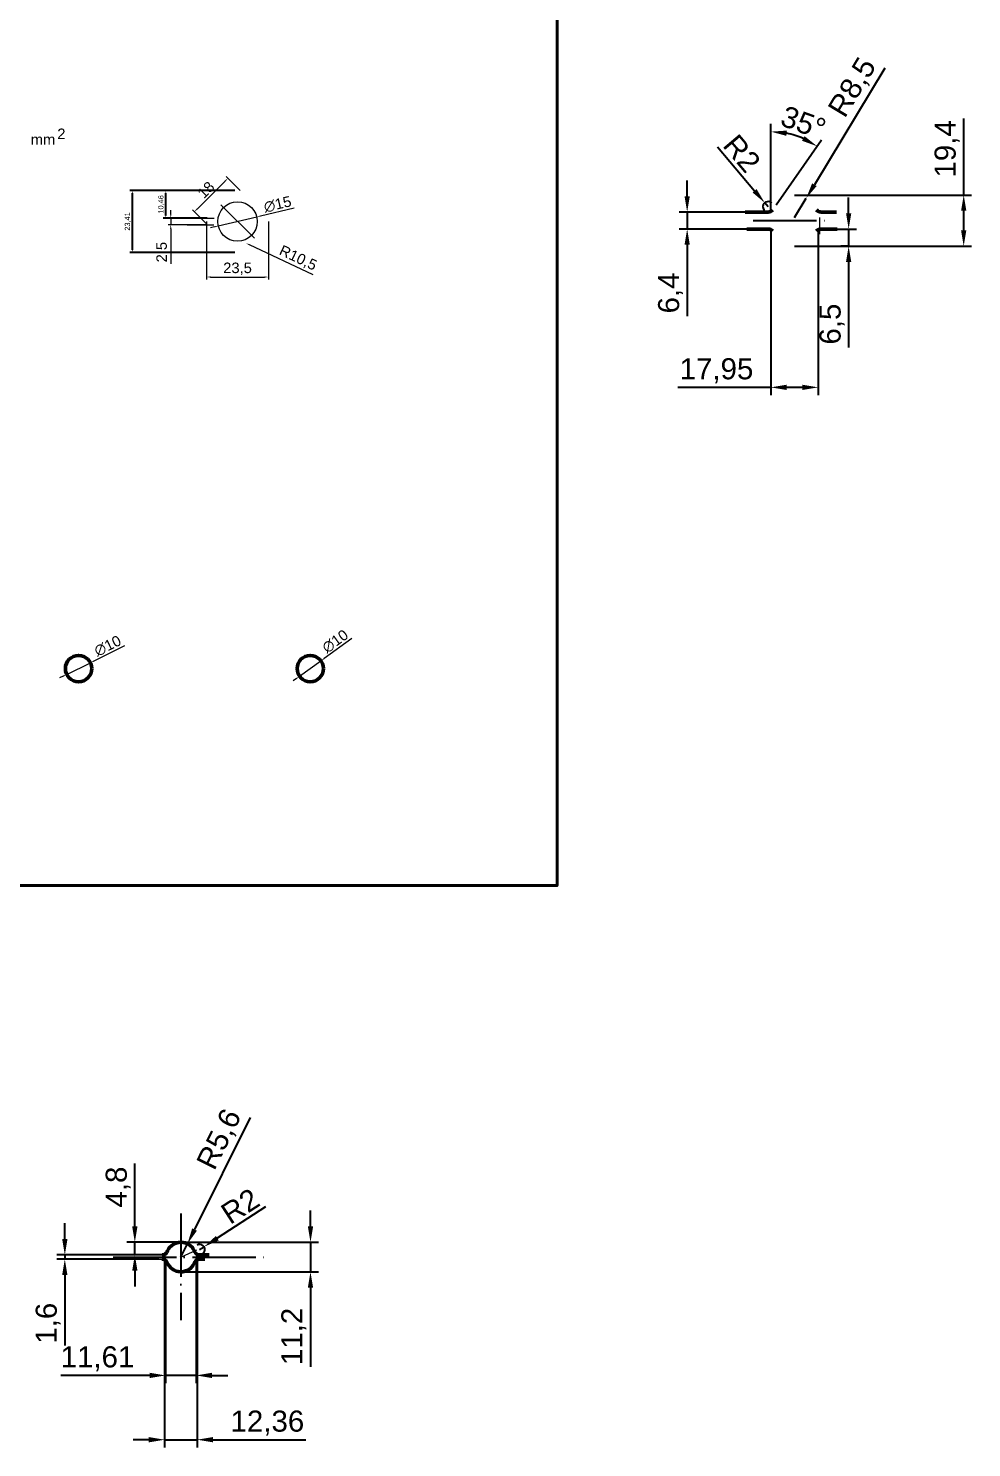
# Model space of a CAD drawing. Header units: millimetres. Extents: x 1526 to 31626, y -4643 to 9189.
# Drawn here: x 18591 to 18948, y -1695 to -1156 of the extents above; entities that cross this region are included whole.
import ezdxf

# ---------------------------------------------------------------- set-up
doc = ezdxf.new("R2010")
doc.units = ezdxf.units.MM
doc.linetypes.add('ACAD_ISO04W100', pattern=[30, 24, -3, 0, -3])
for name, color, linetype, lineweight in [('Quota', 3, 'Continuous', 40), ('контурная', 7, 'Continuous', 50), ('осевые', 1, 'ACAD_ISO04W100', 25), ('тонкая', 7, 'Continuous', 20), ('тонкий', 7, 'Continuous', 20)]:
    doc.layers.add(name, color=color, linetype=linetype, lineweight=lineweight)
doc.styles.add('s1v4', font='arial.ttf', dxfattribs={"height": 4})
doc.styles.get("Standard").update_dxf_attribs({"font": 'arial.ttf'})
doc.dimstyles.new('s1v2', dxfattribs={"dimtxt": 2, "dimasz": 1, "dimexe": 1, "dimexo": 0, "dimgap": 0.5, "dimtad": 1, "dimtxsty": 'Standard', "dimcen": 1, "dimadec": 0, "dimazin": 0, "dimtfac": 1, "dimtix": 1, "dimtmove": 0, "dimatfit": 3, "dimfxl": 1, "dimarcsym": 0})
doc.dimstyles.new('s1v4', dxfattribs={"dimtxt": 4, "dimasz": 1.5, "dimexe": 1, "dimexo": 0, "dimgap": 0.7, "dimtad": 1, "dimtxsty": 'Standard', "dimcen": 1, "dimadec": 0, "dimazin": 0, "dimtfac": 1, "dimtix": 1, "dimtmove": 0, "dimatfit": 3, "dimfxl": 1, "dimlwd": -1, "dimlwe": 20, "dimarcsym": 0})
doc.dimstyles.new('s2v4', dxfattribs={"dimtxt": 8, "dimasz": 6, "dimexe": 3, "dimexo": 0, "dimgap": 1.5, "dimtad": 1, "dimtxsty": 'Standard', "dimcen": 2.5, "dimadec": 0, "dimazin": 0, "dimtfac": 1, "dimtmove": 0, "dimatfit": 3, "dimfxl": 1, "dimarcsym": 0})

# ---------------------------------------------------------------- blocks, each defined once
blk = doc.blocks.new('*D1700')
at = {"layer": 'Defpoints', "color": 0, "transparency": 16777216}
for p in [(18881.18, -1219.48), (18945.35, -1219.48), (18881.18, -1238.88)]:
    blk.add_point(p, dxfattribs=at)
at = {"layer": 'тонкий', "color": 0, "lineweight": -2, "transparency": 16777216}
for p, q in [((18945.35, -1219.48), (18945.35, -1190.49)), ((18881.18, -1219.48), (18948.35, -1219.48)), ((18945.35, -1232.88), (18945.35, -1225.48)), ((18881.18, -1238.88), (18948.35, -1238.88))]:
    blk.add_line(p, q, dxfattribs=at)
at = {"layer": 'тонкий', "color": 0, "transparency": 16777216}
for points in [[(18944.35, -1225.48), (18946.35, -1225.48), (18945.35, -1219.48)], [(18944.35, -1232.88), (18946.35, -1232.88), (18945.35, -1238.88)]]:
    blk.add_solid(points, dxfattribs=at)
at = {"layer": 'тонкий', "color": 0, "transparency": 16777216, "insert": (18939.04, -1201.98), "char_height": 8, "attachment_point": 5, "rotation": 90}
blk.add_mtext('19,4', dxfattribs=at)
blk = doc.blocks.new('*D1701')
at = {"layer": 'Defpoints', "color": 0, "transparency": 16777216}
for p in [(18872.21, -1232.38), (18890.16, -1232.38), (18872.21, -1292.46)]:
    blk.add_point(p, dxfattribs=at)
at = {"layer": 'тонкий', "color": 0, "lineweight": -2, "transparency": 16777216}
for p, q in [((18872.21, -1232.38), (18872.21, -1295.46)), ((18890.16, -1232.38), (18890.16, -1295.46)), ((18872.21, -1292.46), (18836.91, -1292.46)), ((18884.16, -1292.46), (18878.21, -1292.46))]:
    blk.add_line(p, q, dxfattribs=at)
at = {"layer": 'тонкий', "color": 0, "transparency": 16777216}
for points in [[(18878.21, -1291.46), (18878.21, -1293.46), (18872.21, -1292.46)], [(18884.16, -1291.46), (18884.16, -1293.46), (18890.16, -1292.46)]]:
    blk.add_solid(points, dxfattribs=at)
at = {"layer": 'тонкий', "color": 0, "transparency": 16777216, "insert": (18851.56, -1286.15), "char_height": 8, "attachment_point": 5}
blk.add_mtext('17,95', dxfattribs=at)
blk = doc.blocks.new('*D1702')
at = {"layer": 'Defpoints', "color": 0, "transparency": 16777216}
for p in [(18878.38, -1196.08), (18871.68, -1226.73), (18874.15, -1223.21), (18872.21, -1231.85), (18872.21, -1232.38)]:
    blk.add_point(p, dxfattribs=at)
at = {"layer": 'тонкий', "color": 0, "lineweight": -2, "transparency": 16777216}
for p, q in [((18872.21, -1225.98), (18872.21, -1192.45)), ((18874.15, -1223.21), (18891.44, -1198.51))]:
    blk.add_line(p, q, dxfattribs=at)
blk.add_arc((18872.21, -1225.98), 30.53, 66.2779, 78.7221, dxfattribs=at)
at = {"layer": 'тонкий', "color": 0, "transparency": 16777216}
for points in [[(18878.08, -1197.03), (18878.28, -1195.04), (18872.21, -1195.45)], [(18884.98, -1197.16), (18884, -1198.9), (18889.72, -1200.97)]]:
    blk.add_solid(points, dxfattribs=at)
at = {"layer": 'тонкий', "color": 0, "transparency": 16777216, "insert": (18884.54, -1192.03), "char_height": 8, "attachment_point": 5, "rotation": 340.0337}
blk.add_mtext('35°', dxfattribs=at)
blk = doc.blocks.new('*D1734')
at = {"layer": 'Defpoints', "color": 0, "transparency": 16777216}
for p in [(18869.88, -1222.45), (18871.17, -1223.98)]:
    blk.add_point(p, dxfattribs=at)
at = {"layer": 'тонкий', "color": 0, "lineweight": -2, "transparency": 16777216}
for p, q in [((18851.9, -1201.23), (18866, -1217.88)), ((18871.17, -1223.98), (18869.88, -1222.45))]:
    blk.add_line(p, q, dxfattribs=at)
blk.add_arc((18871.17, -1223.98), 2, 44.317, 270, dxfattribs=at)
at = {"layer": 'тонкий', "color": 0, "transparency": 16777216}
blk.add_solid([(18866.76, -1217.23), (18865.24, -1218.52), (18869.88, -1222.45)], dxfattribs=at)
at = {"layer": 'тонкий', "color": 0, "transparency": 16777216, "insert": (18861.22, -1203.7), "char_height": 8, "attachment_point": 5, "rotation": 310.2607}
blk.add_mtext('R2', dxfattribs=at)
blk = doc.blocks.new('*D1703')
at = {"layer": 'Defpoints', "color": 0, "transparency": 16777216}
for p in [(18885.59, -1220.71), (18881.18, -1227.98)]:
    blk.add_point(p, dxfattribs=at)
at = {"layer": 'тонкий', "color": 0, "lineweight": -2, "transparency": 16777216}
for p, q in [((18915.47, -1171.33), (18888.69, -1215.57)), ((18881.18, -1227.98), (18885.59, -1220.71))]:
    blk.add_line(p, q, dxfattribs=at)
at = {"layer": 'тонкий', "color": 0, "transparency": 16777216}
blk.add_solid([(18887.84, -1215.06), (18889.55, -1216.09), (18885.59, -1220.71)], dxfattribs=at)
at = {"layer": 'тонкий', "color": 0, "transparency": 16777216, "insert": (18903.53, -1178.88), "char_height": 8, "attachment_point": 5, "rotation": 58.8208}
blk.add_mtext('R8,5', dxfattribs=at)
blk = doc.blocks.new('*D1735')
at = {"layer": 'Defpoints', "color": 0, "transparency": 16777216}
for p in [(18892.05, -1232.38), (18901.7, -1238.88), (18902.01, -1238.88)]:
    blk.add_point(p, dxfattribs=at)
at = {"layer": 'тонкий', "color": 0, "lineweight": -2, "transparency": 16777216}
for p, q in [((18901.7, -1226.38), (18901.7, -1220.38)), ((18892.05, -1232.38), (18904.7, -1232.38)), ((18901.7, -1232.38), (18901.7, -1238.88)), ((18902.01, -1238.88), (18898.7, -1238.88)), ((18901.7, -1244.88), (18901.7, -1277.29))]:
    blk.add_line(p, q, dxfattribs=at)
at = {"layer": 'тонкий', "color": 0, "transparency": 16777216}
for points in [[(18900.7, -1226.38), (18902.7, -1226.38), (18901.7, -1232.38)], [(18900.7, -1244.88), (18902.7, -1244.88), (18901.7, -1238.88)]]:
    blk.add_solid(points, dxfattribs=at)
at = {"layer": 'тонкий', "color": 0, "transparency": 16777216, "insert": (18895.4, -1268.46), "char_height": 8, "attachment_point": 5, "rotation": 90}
blk.add_mtext('6,5', dxfattribs=at)
blk = doc.blocks.new('*D1736')
at = {"layer": 'Defpoints', "color": 0, "transparency": 16777216}
for p in [(18868.9, -1225.98), (18840.44, -1232.38), (18868.9, -1232.38)]:
    blk.add_point(p, dxfattribs=at)
at = {"layer": 'тонкий', "color": 0, "lineweight": -2, "transparency": 16777216}
for p, q in [((18840.44, -1219.98), (18840.44, -1213.98)), ((18868.9, -1225.98), (18837.44, -1225.98)), ((18840.44, -1225.98), (18840.44, -1232.38)), ((18868.9, -1232.38), (18837.44, -1232.38)), ((18840.44, -1238.38), (18840.44, -1265.43))]:
    blk.add_line(p, q, dxfattribs=at)
at = {"layer": 'тонкий', "color": 0, "transparency": 16777216}
for points in [[(18839.44, -1219.98), (18841.44, -1219.98), (18840.44, -1225.98)], [(18839.44, -1238.38), (18841.44, -1238.38), (18840.44, -1232.38)]]:
    blk.add_solid(points, dxfattribs=at)
at = {"layer": 'тонкий', "color": 0, "transparency": 16777216, "insert": (18834.14, -1256.64), "char_height": 8, "attachment_point": 5, "rotation": 90}
blk.add_mtext('6,4', dxfattribs=at)
blk = doc.blocks.new('*D1706')
at = {"layer": 'Defpoints', "color": 0, "transparency": 16777216}
for p in [(18648.39, -1616.81), (18697.54, -1616.81), (18648.39, -1628.01)]:
    blk.add_point(p, dxfattribs=at)
at = {"layer": 'тонкий', "color": 0, "lineweight": -2, "transparency": 16777216}
for p, q in [((18697.54, -1610.81), (18697.54, -1604.81)), ((18648.39, -1616.81), (18700.54, -1616.81)), ((18697.54, -1616.81), (18697.54, -1628.01)), ((18648.39, -1628.01), (18700.54, -1628.01)), ((18697.54, -1634.01), (18697.54, -1664.01))]:
    blk.add_line(p, q, dxfattribs=at)
at = {"layer": 'тонкий', "color": 0, "transparency": 16777216}
for points in [[(18696.54, -1610.81), (18698.54, -1610.81), (18697.54, -1616.81)], [(18696.54, -1634.01), (18698.54, -1634.01), (18697.54, -1628.01)]]:
    blk.add_solid(points, dxfattribs=at)
at = {"layer": 'тонкий', "color": 0, "transparency": 16777216, "insert": (18691.23, -1652.53), "char_height": 8, "attachment_point": 5, "rotation": 90}
blk.add_mtext('11,2', dxfattribs=at)
blk = doc.blocks.new('*D1707')
at = {"layer": 'Defpoints', "color": 0, "transparency": 16777216}
for p in [(18642.21, -1622.41), (18654.57, -1622.41), (18642.21, -1691.71)]:
    blk.add_point(p, dxfattribs=at)
at = {"layer": 'тонкий', "color": 0, "lineweight": -2, "transparency": 16777216}
for p, q in [((18642.21, -1622.41), (18642.21, -1694.71)), ((18654.57, -1622.41), (18654.57, -1694.71)), ((18636.21, -1691.71), (18630.21, -1691.71)), ((18642.21, -1691.71), (18654.57, -1691.71)), ((18660.57, -1691.71), (18695.81, -1691.71))]:
    blk.add_line(p, q, dxfattribs=at)
at = {"layer": 'тонкий', "color": 0, "transparency": 16777216}
for points in [[(18636.21, -1690.71), (18636.21, -1692.71), (18642.21, -1691.71)], [(18660.57, -1690.71), (18660.57, -1692.71), (18654.57, -1691.71)]]:
    blk.add_solid(points, dxfattribs=at)
at = {"layer": 'тонкий', "color": 0, "transparency": 16777216, "insert": (18681.19, -1685.4), "char_height": 8, "attachment_point": 5}
blk.add_mtext('12,36', dxfattribs=at)
blk = doc.blocks.new('*D1749')
at = {"layer": 'Defpoints', "color": 0, "transparency": 16777216}
for p in [(18630.9, -1616.81), (18648.39, -1616.81), (18641.11, -1621.61)]:
    blk.add_point(p, dxfattribs=at)
at = {"layer": 'тонкий', "color": 0, "lineweight": -2, "transparency": 16777216}
for p, q in [((18630.9, -1610.81), (18630.9, -1586.91)), ((18648.39, -1616.81), (18627.9, -1616.81)), ((18630.9, -1621.61), (18630.9, -1616.81)), ((18641.11, -1621.61), (18627.9, -1621.61)), ((18630.9, -1627.61), (18630.9, -1633.61))]:
    blk.add_line(p, q, dxfattribs=at)
at = {"layer": 'тонкий', "color": 0, "transparency": 16777216}
for points in [[(18629.9, -1610.81), (18631.9, -1610.81), (18630.9, -1616.81)], [(18629.9, -1627.61), (18631.9, -1627.61), (18630.9, -1621.61)]]:
    blk.add_solid(points, dxfattribs=at)
at = {"layer": 'тонкий', "color": 0, "transparency": 16777216, "insert": (18624.59, -1595.86), "char_height": 8, "attachment_point": 5, "rotation": 90}
blk.add_mtext('4,8', dxfattribs=at)
blk = doc.blocks.new('*D1750')
at = {"layer": 'Defpoints', "color": 0, "transparency": 16777216}
for p in [(18650.87, -1617.39), (18648.39, -1622.41)]:
    blk.add_point(p, dxfattribs=at)
at = {"layer": 'тонкий', "color": 0, "lineweight": -2, "transparency": 16777216}
for p, q in [((18674.61, -1569.42), (18653.53, -1612.01)), ((18648.39, -1622.41), (18650.87, -1617.39))]:
    blk.add_line(p, q, dxfattribs=at)
at = {"layer": 'тонкий', "color": 0, "transparency": 16777216}
blk.add_solid([(18652.64, -1611.57), (18654.43, -1612.46), (18650.87, -1617.39)], dxfattribs=at)
at = {"layer": 'тонкий', "color": 0, "transparency": 16777216, "insert": (18663.36, -1577.92), "char_height": 8, "attachment_point": 5, "rotation": 63.6772}
blk.add_mtext('R5,6', dxfattribs=at)
blk = doc.blocks.new('*D1751')
at = {"layer": 'Defpoints', "color": 0, "transparency": 16777216}
for p in [(18604.34, -1623.21), (18637.99, -1621.61), (18640.05, -1623.21)]:
    blk.add_point(p, dxfattribs=at)
at = {"layer": 'тонкий', "color": 0, "lineweight": -2, "transparency": 16777216}
for p, q in [((18604.34, -1615.61), (18604.34, -1609.61)), ((18637.99, -1621.61), (18601.34, -1621.61)), ((18640.05, -1623.21), (18601.34, -1623.21)), ((18604.34, -1621.61), (18604.34, -1623.21)), ((18604.34, -1629.21), (18604.34, -1655.93))]:
    blk.add_line(p, q, dxfattribs=at)
at = {"layer": 'тонкий', "color": 0, "transparency": 16777216}
for points in [[(18603.34, -1615.61), (18605.34, -1615.61), (18604.34, -1621.61)], [(18603.34, -1629.21), (18605.34, -1629.21), (18604.34, -1623.21)]]:
    blk.add_solid(points, dxfattribs=at)
at = {"layer": 'тонкий', "color": 0, "transparency": 16777216, "insert": (18598.03, -1647.53), "char_height": 8, "attachment_point": 5, "rotation": 90}
blk.add_mtext('1,6', dxfattribs=at)
blk = doc.blocks.new('*D1708')
at = {"layer": 'Defpoints', "color": 0, "transparency": 16777216}
for p in [(18642.58, -1623.21), (18654.2, -1623.21), (18654.2, -1667.32)]:
    blk.add_point(p, dxfattribs=at)
at = {"layer": 'тонкий', "color": 0, "lineweight": -2, "transparency": 16777216}
for p, q in [((18642.58, -1623.21), (18642.58, -1670.32)), ((18654.2, -1623.21), (18654.2, -1670.32)), ((18636.58, -1667.32), (18602.88, -1667.32)), ((18654.2, -1667.32), (18642.58, -1667.32)), ((18660.2, -1667.32), (18666.2, -1667.32))]:
    blk.add_line(p, q, dxfattribs=at)
at = {"layer": 'тонкий', "color": 0, "transparency": 16777216}
for points in [[(18636.58, -1666.32), (18636.58, -1668.32), (18642.58, -1667.32)], [(18660.2, -1666.32), (18660.2, -1668.32), (18654.2, -1667.32)]]:
    blk.add_solid(points, dxfattribs=at)
at = {"layer": 'тонкий', "color": 0, "transparency": 16777216, "insert": (18616.73, -1661.01), "char_height": 8, "attachment_point": 5}
blk.add_mtext('11,61', dxfattribs=at)
blk = doc.blocks.new('*D1753')
at = {"layer": 'Defpoints', "color": 0, "transparency": 16777216}
for p in [(18655.47, -1619.61), (18657.15, -1618.52)]:
    blk.add_point(p, dxfattribs=at)
at = {"layer": 'тонкий', "color": 0, "lineweight": -2, "transparency": 16777216}
for p, q in [((18680.5, -1603.4), (18662.18, -1615.26)), ((18655.47, -1619.61), (18657.15, -1618.52))]:
    blk.add_line(p, q, dxfattribs=at)
blk.add_arc((18655.47, -1619.61), 2, 270, 118.8796, dxfattribs=at)
at = {"layer": 'тонкий', "color": 0, "transparency": 16777216}
blk.add_solid([(18661.64, -1614.42), (18662.73, -1616.1), (18657.15, -1618.52)], dxfattribs=at)
at = {"layer": 'тонкий', "color": 0, "transparency": 16777216, "insert": (18670.86, -1603.07), "char_height": 8, "attachment_point": 5, "rotation": 32.936}
blk.add_mtext('R2', dxfattribs=at)
blk = doc.blocks.new('*D1758')
at = {"layer": 'Defpoints', "color": 0, "transparency": 16777216}
for p in [(18670.89, -1217.82), (18653.47, -1225.85), (18658.17, -1230.54)]:
    blk.add_point(p, dxfattribs=at)
at = {"layer": 'тонкая', "color": 0, "transparency": 16777216}
blk.add_line((18665.14, -1214.18), (18654.53, -1224.79), dxfattribs=at)
at = {"layer": 'тонкая', "color": 0, "lineweight": 20, "transparency": 16777216}
for p, q in [((18670.89, -1217.82), (18665.49, -1212.41)), ((18658.17, -1230.54), (18652.76, -1225.14))]:
    blk.add_line(p, q, dxfattribs=at)
at = {"layer": 'тонкая', "color": 0, "transparency": 16777216}
for points in [[(18664.96, -1214), (18665.32, -1214.36), (18666.2, -1213.12)], [(18654.36, -1224.61), (18654.71, -1224.96), (18653.47, -1225.85)]]:
    blk.add_solid(points, dxfattribs=at)
at = {"layer": 'тонкая', "color": 0, "transparency": 16777216, "insert": (18657.9, -1217.55), "char_height": 4, "attachment_point": 5, "rotation": 45}
blk.add_mtext('18', dxfattribs=at)
blk = doc.blocks.new('*D1759')
at = {"layer": 'Defpoints', "color": 0, "transparency": 16777216}
for p in [(18658.12, -1229.52), (18681.62, -1229.52), (18681.62, -1250.59)]:
    blk.add_point(p, dxfattribs=at)
at = {"layer": 'тонкая', "color": 0, "lineweight": 20, "transparency": 16777216}
for p, q in [((18658.12, -1229.52), (18658.12, -1251.59)), ((18681.62, -1229.52), (18681.62, -1251.59))]:
    blk.add_line(p, q, dxfattribs=at)
at = {"layer": 'тонкая', "color": 0, "transparency": 16777216}
blk.add_line((18659.62, -1250.59), (18680.12, -1250.59), dxfattribs=at)
for points in [[(18659.62, -1250.34), (18659.62, -1250.84), (18658.12, -1250.59)], [(18680.12, -1250.34), (18680.12, -1250.84), (18681.62, -1250.59)]]:
    blk.add_solid(points, dxfattribs=at)
at = {"layer": 'тонкая', "color": 0, "transparency": 16777216, "insert": (18669.87, -1247.49), "char_height": 4, "attachment_point": 5}
blk.add_mtext('23,5', dxfattribs=at)
blk = doc.blocks.new('*D1760')
at = {"layer": 'Defpoints', "color": 0, "transparency": 16777216}
for p in [(18662.57, -1231.23), (18677.17, -1227.81)]:
    blk.add_point(p, dxfattribs=at)
at = {"layer": 'тонкая', "color": 0, "transparency": 16777216}
for p, q in [((18691.3, -1224.49), (18678.63, -1227.47)), ((18661.11, -1231.58), (18659.65, -1231.92)), ((18662.57, -1231.23), (18677.17, -1227.81))]:
    blk.add_line(p, q, dxfattribs=at)
for points in [[(18678.58, -1227.22), (18678.69, -1227.71), (18677.17, -1227.81)], [(18661.05, -1231.33), (18661.17, -1231.82), (18662.57, -1231.23)]]:
    blk.add_solid(points, dxfattribs=at)
at = {"layer": 'тонкая', "color": 0, "transparency": 16777216, "insert": (18685.05, -1223.03), "char_height": 4, "attachment_point": 5, "rotation": 13.2042}
blk.add_mtext('∅15', dxfattribs=at)
blk = doc.blocks.new('*D1761')
at = {"layer": 'Defpoints', "color": 0, "transparency": 16777216}
for p in [(18673.1, -1237.78), (18682.6, -1242.25)]:
    blk.add_point(p, dxfattribs=at)
at = {"layer": 'тонкая', "color": 0, "transparency": 16777216}
blk.add_line((18698.5, -1249.72), (18674.46, -1238.42), dxfattribs=at)
blk.add_solid([(18674.56, -1238.19), (18674.35, -1238.65), (18673.1, -1237.78)], dxfattribs=at)
at = {"layer": 'тонкая', "color": 0, "transparency": 16777216, "insert": (18692.74, -1243.59), "char_height": 4, "attachment_point": 5, "rotation": 334.8185}
blk.add_mtext('R10,5', dxfattribs=at)
blk = doc.blocks.new('*D1762')
at = {"layer": 'Defpoints', "color": 0, "transparency": 16777216}
for p in [(18644.52, -1230.77), (18658.39, -1228.27), (18658.39, -1230.77)]:
    blk.add_point(p, dxfattribs=at)
at = {"layer": 'тонкая', "color": 0, "transparency": 16777216}
for p, q in [((18644.52, -1226.77), (18644.52, -1225.27)), ((18644.52, -1228.27), (18644.52, -1230.77)), ((18644.52, -1232.27), (18644.52, -1245.55))]:
    blk.add_line(p, q, dxfattribs=at)
at = {"layer": 'тонкая', "color": 0, "lineweight": 20, "transparency": 16777216}
for p, q in [((18658.39, -1228.27), (18643.52, -1228.27)), ((18658.39, -1230.77), (18643.52, -1230.77))]:
    blk.add_line(p, q, dxfattribs=at)
at = {"layer": 'тонкая', "color": 0, "transparency": 16777216}
for points in [[(18644.27, -1226.77), (18644.77, -1226.77), (18644.52, -1228.27)], [(18644.27, -1232.27), (18644.77, -1232.27), (18644.52, -1230.77)]]:
    blk.add_solid(points, dxfattribs=at)
at = {"layer": 'тонкая', "color": 0, "transparency": 16777216, "insert": (18641.42, -1241.16), "char_height": 4, "attachment_point": 5, "rotation": 90}
blk.add_mtext('2,5', dxfattribs=at)
blk = doc.blocks.new('*D1763')
at = {"layer": 'Defpoints', "color": 0, "transparency": 16777216}
for p in [(18642.66, -1217.82), (18668.85, -1217.82), (18658.39, -1228.27)]:
    blk.add_point(p, dxfattribs=at)
at = {"layer": 'тонкая', "color": 0, "lineweight": -2, "transparency": 16777216}
for p, q in [((18668.85, -1217.82), (18641.66, -1217.82)), ((18642.66, -1227.27), (18642.66, -1218.82)), ((18658.39, -1228.27), (18641.66, -1228.27))]:
    blk.add_line(p, q, dxfattribs=at)
at = {"layer": 'тонкая', "color": 0, "transparency": 16777216}
for points in [[(18642.49, -1218.82), (18642.82, -1218.82), (18642.66, -1217.82)], [(18642.49, -1227.27), (18642.82, -1227.27), (18642.66, -1228.27)]]:
    blk.add_solid(points, dxfattribs=at)
at = {"layer": 'тонкая', "color": 0, "transparency": 16777216, "insert": (18640.95, -1223.04), "char_height": 2, "attachment_point": 5, "rotation": 90}
blk.add_mtext('10,46', dxfattribs=at)
blk = doc.blocks.new('*D1764')
at = {"layer": 'Defpoints', "color": 0, "transparency": 16777216}
for p in [(18629.97, -1217.82), (18668.85, -1217.82), (18668.85, -1241.23)]:
    blk.add_point(p, dxfattribs=at)
at = {"layer": 'тонкая', "color": 0, "lineweight": -2, "transparency": 16777216}
for p, q in [((18668.85, -1217.82), (18628.97, -1217.82)), ((18629.97, -1240.23), (18629.97, -1218.82)), ((18668.85, -1241.23), (18628.97, -1241.23))]:
    blk.add_line(p, q, dxfattribs=at)
at = {"layer": 'тонкая', "color": 0, "transparency": 16777216}
for points in [[(18629.81, -1218.82), (18630.14, -1218.82), (18629.97, -1217.82)], [(18629.81, -1240.23), (18630.14, -1240.23), (18629.97, -1241.23)]]:
    blk.add_solid(points, dxfattribs=at)
at = {"layer": 'тонкая', "color": 0, "transparency": 16777216, "insert": (18628.27, -1229.52), "char_height": 2, "attachment_point": 5, "rotation": 90}
blk.add_mtext('23,41', dxfattribs=at)
blk = doc.blocks.new('*D1786')
at = {"layer": 'Defpoints', "color": 0, "transparency": 16777216}
for p in [(18614.03, -1396.96), (18605.06, -1401.37)]:
    blk.add_point(p, dxfattribs=at)
at = {"layer": 'тонкая', "color": 0, "transparency": 16777216}
for p, q in [((18627.02, -1390.57), (18615.38, -1396.3)), ((18605.06, -1401.37), (18614.03, -1396.96)), ((18603.72, -1402.04), (18602.37, -1402.7))]:
    blk.add_line(p, q, dxfattribs=at)
for points in [[(18615.27, -1396.07), (18615.49, -1396.52), (18614.03, -1396.96)], [(18603.61, -1401.81), (18603.83, -1402.26), (18605.06, -1401.37)]]:
    blk.add_solid(points, dxfattribs=at)
at = {"layer": 'тонкая', "color": 0, "transparency": 16777216, "insert": (18620.61, -1390.54), "char_height": 4, "attachment_point": 5, "rotation": 26.2011}
blk.add_mtext('∅10', dxfattribs=at)
blk = doc.blocks.new('*D1787')
at = {"layer": 'Defpoints', "color": 0, "transparency": 16777216}
for p in [(18701.51, -1396.24), (18693.4, -1402.09)]:
    blk.add_point(p, dxfattribs=at)
at = {"layer": 'тонкая', "color": 0, "transparency": 16777216}
for p, q in [((18713.25, -1387.78), (18702.73, -1395.37)), ((18693.4, -1402.09), (18701.51, -1396.24)), ((18692.18, -1402.97), (18690.96, -1403.84))]:
    blk.add_line(p, q, dxfattribs=at)
for points in [[(18702.58, -1395.16), (18702.87, -1395.57), (18701.51, -1396.24)], [(18692.04, -1402.76), (18692.33, -1403.17), (18693.4, -1402.09)]]:
    blk.add_solid(points, dxfattribs=at)
at = {"layer": 'тонкая', "color": 0, "transparency": 16777216, "insert": (18706.93, -1388.82), "char_height": 4, "attachment_point": 5, "rotation": 35.7761}
blk.add_mtext('∅10', dxfattribs=at)

msp = doc.modelspace()

# ---------------------------------------------------------------- linework, layer by layer
at = {"lineweight": 15}
for p, q in [((18663.50787, -1223.15693), (18676.23579, -1235.88485)), ((18650.78703, -1228.27089), (18660.99405, -1228.27089)), ((18650.78703, -1230.77089), (18659.54708, -1230.77089)), ((18659.54708, -1230.77089), (18660.8767, -1230.77089))]:
    msp.add_line(p, q, dxfattribs=at)
msp.add_circle((18669.87183, -1229.52089), 7.5, dxfattribs=at)
at = {"layer": 'Quota'}
msp.add_lwpolyline([(17780.37647, -924.16669), (18791.09976, -924.16669), (18791.09976, -1481.47888), (17780.37647, -1481.47888), (17780.37647, -924.16669)], close=True, dxfattribs=at)
at = {"layer": 'контурная'}
for p, q in [((18862.49407, -1225.98033), (18871.16853, -1225.98033)), ((18891.2008, -1225.98033), (18897.06307, -1225.98033)), ((18863.13793, -1232.38033), (18871.16853, -1232.38033)), ((18891.2008, -1232.38033), (18897.28701, -1232.38033)), ((18643.12185, -1620.45693), (18643.31392, -1620.04503)), ((18653.65664, -1620.45693), (18653.46457, -1620.04503)), ((18653.46457, -1624.77836), (18653.65664, -1624.36646)), ((18655.46926, -1621.6117), (18659.13264, -1621.6117)), ((18655.46926, -1623.2117), (18657.42564, -1623.2117))]:
    msp.add_line(p, q, dxfattribs=at)
for centre in [(18609.54869, -1399.16649), (18697.45497, -1399.16649)]:
    msp.add_circle(centre, 5, dxfattribs=at)
for centre, radius, start, end in [((18871.16853, -1223.98033), 2, 270, 325), ((18891.2008, -1223.98033), 2, 215, 270), ((18871.16853, -1234.38033), 2, 35, 90), ((18891.2008, -1234.38033), 2, 90, 145), ((18641.30924, -1619.6117), 2, 270, 335), ((18648.38925, -1622.4117), 5.6, 25, 155), ((18655.46926, -1619.6117), 2, 205, 270), ((18641.32384, -1625.2117), 2, 21.6182724, 90), ((18648.38925, -1622.4117), 5.6, 201.6182724, 335), ((18655.46926, -1625.2117), 2, 90, 155)]:
    msp.add_arc(centre, radius, start, end, dxfattribs=at)
at = {"layer": 'осевые'}
for p, q in [((18865.5262, -1229.18033), (18894.59365, -1229.18033)), ((18648.38925, -1605.85905), (18648.38925, -1646.3975)), ((18622.67278, -1622.4117), (18681.39197, -1622.4117))]:
    msp.add_line(p, q, dxfattribs=at)
at = {"layer": 'тонкий'}
for p, q in [((18890.68466, -1227.98033), (18890.68466, -1234.38564)), ((18642.21033, -1622.4117), (18643.31392, -1620.04503)), ((18648.38925, -1622.4117), (18654.36721, -1619.62413)), ((18654.56816, -1622.4117), (18653.46457, -1620.04503)), ((18640.04921, -1623.2117), (18641.30924, -1623.2117)), ((18640.90271, -1621.6117), (18641.30924, -1621.6117)), ((18642.21033, -1622.4117), (18643.31392, -1624.77836)), ((18642.58338, -1623.2117), (18642.58338, -1622.71319)), ((18654.56816, -1622.4117), (18653.46457, -1624.77836)), ((18654.19512, -1623.2117), (18654.19512, -1622.71162))]:
    msp.add_line(p, q, dxfattribs=at)

# ---------------------------------------------------------------- texts
at = {"layer": 'тонкая', "style": 's1v4'}
for s, p in [('2', (18601.47731, -1198.26394)), ('mm', (18591.40734, -1200.40848))]:
    msp.add_text(s, height=4, dxfattribs=at).set_placement(p)

# ---------------------------------------------------------------- dimensions: what is measured, and where the dimension line sits
at = {"layer": 'тонкая'}
for base, p1, p2, angle, dimstyle, picture, middle in [((18653.47126, -1225.84824), (18670.89433, -1217.81547), (18658.16641, -1230.54339), 45, 's1v4', '*D1758', (18657.89613, -1217.54519)), ((18629.972, -1217.81547), (18668.84934, -1241.22632), (18668.84934, -1217.81547), 90, 's1v2', '*D1764', (18628.27009, -1229.52089)), ((18642.6555, -1217.81547), (18658.39391, -1228.27089), (18668.84934, -1217.81547), 90, 's1v2', '*D1763', (18640.95359, -1223.04318))]:
    dim = msp.add_linear_dim(base=base, p1=p1, p2=p2, angle=angle, dimstyle=dimstyle, dxfattribs=at)
    dim.commit()
    dim.dimension.update_dxf_attribs({"geometry": picture, "text_midpoint": middle})
for p1, p2, picture, middle in [((18662.57012, -1231.23406), (18677.17355, -1227.80772), '*D1760', (18685.04604, -1223.02896)), ((18693.39843, -1402.08959), (18701.5115, -1396.2434), '*D1787', (18706.92895, -1388.82167)), ((18605.06245, -1401.37411), (18614.03494, -1396.95888), '*D1786', (18620.61144, -1390.54167))]:
    dim = msp.add_diameter_dim_2p(p1=p1, p2=p2, dimstyle='s1v4', dxfattribs=at)
    dim.commit()
    dim.dimension.update_dxf_attribs({"geometry": picture, "text_midpoint": middle})
dim = msp.add_linear_dim(base=(18644.52069, -1230.77089), p1=(18658.39391, -1228.27089), p2=(18658.39391, -1230.77089), angle=90, dimstyle='s1v4', dxfattribs=at)
dim.commit()
dim.dimension.update_dxf_attribs({"geometry": '*D1762', "text_midpoint": (18644.52069, -1241.16121), "dimtype": 160})
dim = msp.add_linear_dim(base=(18681.62183, -1250.59219), p1=(18658.12183, -1229.52089), p2=(18681.62183, -1229.52089), dimstyle='s1v4', dxfattribs=at)
dim.commit()
dim.dimension.update_dxf_attribs({"geometry": '*D1759', "text_midpoint": (18669.87183, -1247.48837)})
dim = msp.add_radius_dim(center=(18682.59976, -1242.24881), mpoint=(18673.09763, -1237.78121), dimstyle='s1v4', dxfattribs=at)
dim.commit()
dim.dimension.update_dxf_attribs({"geometry": '*D1761', "text_midpoint": (18691.4172, -1246.39451), "dimtype": 164})
at = {"layer": 'тонкий'}
for center, mpoint, picture, middle in [((18881.18466, -1227.98033), (18885.58525, -1220.70814), '*D1703', (18908.92243, -1182.14224)), ((18648.38925, -1622.4117), (18650.87244, -1617.39236), '*D1750', (18669.01702, -1580.71629))]:
    dim = msp.add_radius_dim(center=center, mpoint=mpoint, dimstyle='s2v4', dxfattribs=at)
    dim.commit()
    dim.dimension.update_dxf_attribs({"geometry": picture, "text_midpoint": middle, "dimtype": 164})
dim = msp.add_angular_dim_2l(base=(18878.38363, -1196.07979), line1=((18871.68466, -1226.73011), (18874.14948, -1223.20999)), line2=((18872.20966, -1232.38033), (18872.20966, -1231.85411)), dimstyle='s2v4', dxfattribs=at)
dim.commit()
dim.dimension.update_dxf_attribs({"geometry": '*D1702', "text_midpoint": (18882.63509, -1197.28415), "dimtype": 162})
for center, mpoint, picture, middle in [((18871.16853, -1223.98033), (18869.876, -1222.45411), '*D1734', (18861.21892, -1203.69605)), ((18655.46926, -1619.6117), (18657.14781, -1618.52429), '*D1753', (18670.85799, -1603.06982))]:
    dim = msp.add_radius_dim(center=center, mpoint=mpoint, dimstyle='s2v4', dxfattribs=at)
    dim.commit()
    dim.dimension.update_dxf_attribs({"geometry": picture, "text_midpoint": middle})
for base, p1, p2, picture, middle in [((18945.35064, -1219.48033), (18881.18466, -1238.88033), (18881.18466, -1219.48033), '*D1700', (18945.35064, -1201.98306)), ((18840.44445, -1232.38033), (18868.89695, -1225.98033), (18868.89695, -1232.38033), '*D1736', (18840.44445, -1256.63778)), ((18901.70353, -1238.88033), (18892.05032, -1232.38033), (18902.00955, -1238.88033), '*D1735', (18901.70353, -1268.45999)), ((18630.89883, -1616.8117), (18641.10597, -1621.6117), (18648.38925, -1616.8117), '*D1749', (18630.89883, -1595.86013)), ((18604.341, -1623.2117), (18637.99298, -1621.6117), (18640.04921, -1623.2117), '*D1751', (18604.341, -1647.52898)), ((18697.53694, -1616.8117), (18648.38925, -1628.0117), (18648.38925, -1616.8117), '*D1706', (18697.53694, -1652.53367))]:
    dim = msp.add_linear_dim(base=base, p1=p1, p2=p2, angle=90, dimstyle='s2v4', dxfattribs=at)
    dim.commit()
    dim.dimension.update_dxf_attribs({"geometry": picture, "text_midpoint": middle, "dimtype": 160})
for base, p1, p2, picture, middle in [((18872.20966, -1292.45797), (18890.15966, -1232.38033), (18872.20966, -1232.38033), '*D1701', (18851.55823, -1292.45797)), ((18654.19512, -1667.3182), (18642.58338, -1623.2117), (18654.19512, -1623.2117), '*D1708', (18616.73413, -1667.3182)), ((18642.21033, -1691.71078), (18654.56816, -1622.4117), (18642.21033, -1622.4117), '*D1707', (18681.18685, -1691.71078))]:
    dim = msp.add_linear_dim(base=base, p1=p1, p2=p2, dimstyle='s2v4', dxfattribs=at)
    dim.commit()
    dim.dimension.update_dxf_attribs({"geometry": picture, "text_midpoint": middle, "dimtype": 160})

doc.saveas('drawing.dxf')
